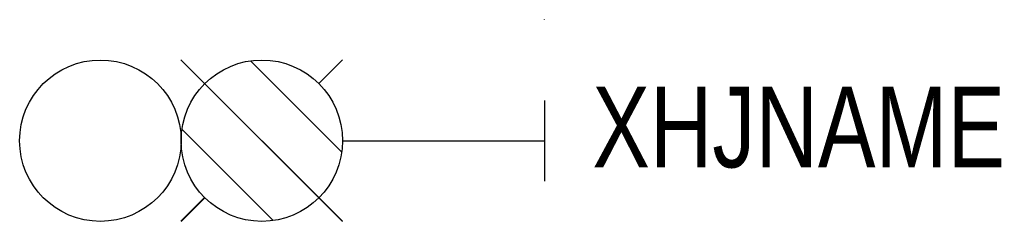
# Model space of a CAD drawing. Header units: inches. Extents: x -13 to 11.3, y -5 to 0.
import ezdxf

# ---------------------------------------------------------------- set-up
doc = ezdxf.new("R2010")
doc.units = ezdxf.units.IN
doc.header["$MEASUREMENT"] = 0

msp = doc.modelspace()

# ---------------------------------------------------------------- linework, layer by layer
msp.add_line((0, -0.001), (0, 0.001))
at = {"color": 2, "linetype": 'ByBlock', "ltscale": 3}
for p, q in [((-5.005, -4.995), (-9.005, -0.995)), ((-5, -5), (-9, -1)), ((-5.02, -3.283), (-7.283, -1.02)), ((-5.005, -0.995), (-5.591, -1.581)), ((-6.717, -4.98), (-8.98, -2.717)), ((-8.419, -4.409), (-9.005, -4.995)), ((-8.414, -4.414), (-9, -5))]:
    msp.add_line(p, q, dxfattribs=at)
at = {"color": 7, "linetype": 'ByBlock'}
msp.add_line((0, -2), (0, -4), dxfattribs=at)
at = {"color": 7, "linetype": 'ByBlock', "ltscale": 3}
msp.add_line((-5, -3), (0, -3), dxfattribs=at)
at = {"color": 3, "linetype": 'ByBlock', "ltscale": 3}
msp.add_circle((-11, -3), 2, dxfattribs=at)
at = {"color": 2, "linetype": 'ByBlock', "ltscale": 3}
msp.add_circle((-7, -3), 2, dxfattribs=at)

# ---------------------------------------------------------------- texts
at = {"width": 0.8}
msp.add_attdef('XHJNAME', (1.185, -3.662), 'YS', height=2, dxfattribs=at)

doc.saveas('drawing.dxf')
